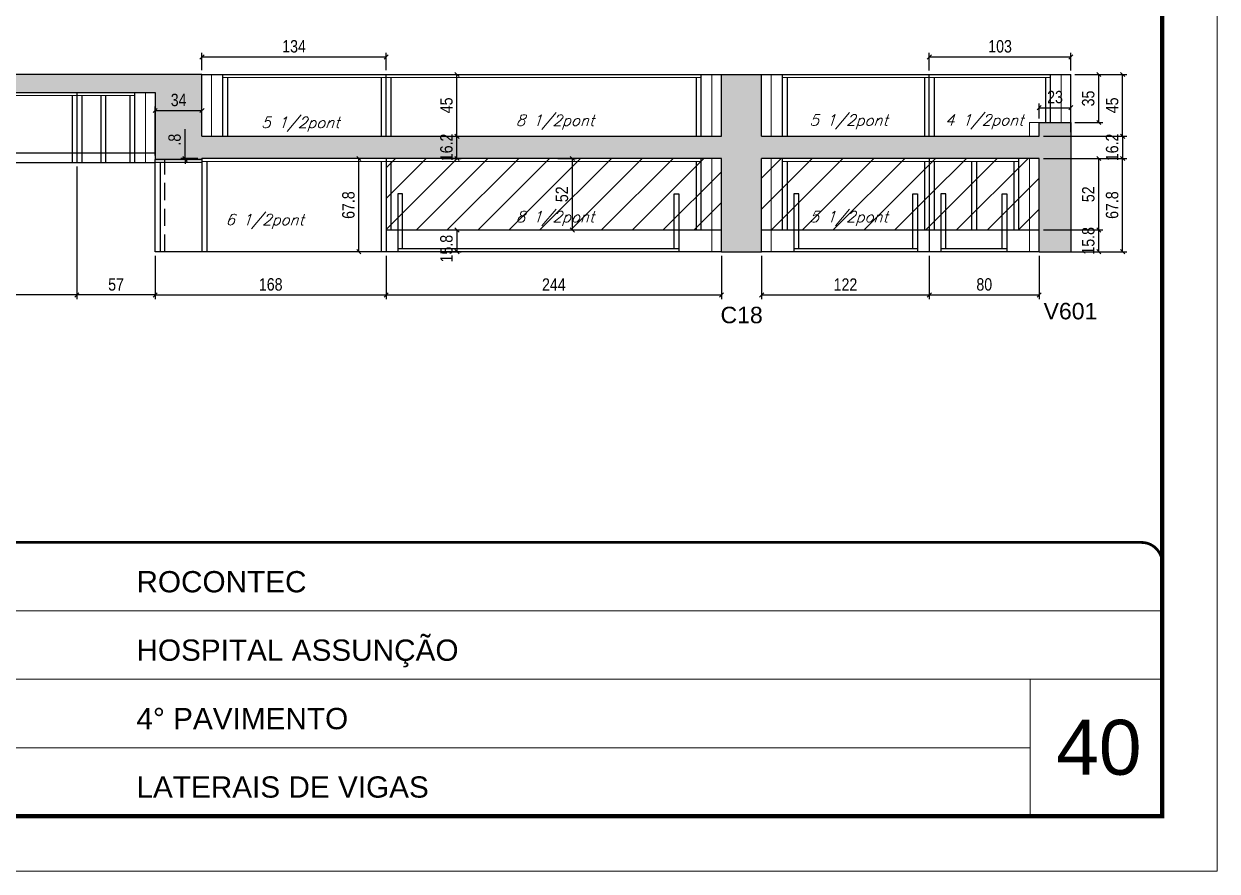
# Model space of a CAD drawing. Extents: x -20960 to -5926, y -2106 to 21915.
# Drawn here: x -6835 to -5967, y 10528 to 11145 of the extents above; entities that cross this region are included whole.
import ezdxf

# ---------------------------------------------------------------- set-up
doc = ezdxf.new("R2010")
doc.units = 0
for name, pattern in [('CONTINUO', [0]), ('DASHED', [0.75, 0.5, -0.25]), ('HIDDEN', [0.375, 0.25, -0.125])]:
    doc.linetypes.add(name, pattern=pattern)
for name, color, linetype in [('5', 5, 'Continuous'), ('COTA', 241, 'Continuous'), ('Painéis', 200, 'Continuous'), ('Reaproveitamento', 251, 'Continuous'), ('SARR_2.2x7', 40, 'Continuous'), ('SARR_3.5x7', 81, 'Continuous'), ('texto', 7, 'Continuous')]:
    doc.layers.add(name, color=color, linetype=linetype)
for name, color, linetype, lineweight in [('CARIMBO', 255, 'Continuous', 9), ('Folhas', 255, 'Continuous', 9), ('Sarr 2.2x7', 40, 'Continuous', 9), ('SARRAFO DE PRESSAO', 251, 'DASHED', 9)]:
    doc.layers.add(name, color=color, linetype=linetype, lineweight=lineweight)
doc.styles.add('ARIAL', font='arial.ttf')
doc.styles.add('COTA TECNICA-50', font='techl___.ttf', dxfattribs={"height": 9})
doc.styles.add('Romans', font='romans.shx')
doc.styles.get("Standard").update_dxf_attribs({"font": 'arial.ttf'})
doc.dimstyles.new('COTA PAINEL-50', dxfattribs={"dimtxt": 9, "dimasz": 3, "dimexe": 3, "dimexo": 3, "dimgap": 3, "dimtad": 1, "dimdec": 1, "dimzin": 12, "dimdsep": 46, "dimtxsty": 'COTA TECNICA-50', "dimblk1": 'OBLIQUE', "dimblk2": 'OBLIQUE', "dimsah": 1, "dimcen": 0.9, "dimclrd": 4, "dimclre": 4, "dimclrt": 240, "dimadec": 1, "dimazin": 3, "dimtfac": 1, "dimtdec": 1, "dimtmove": 0, "dimatfit": 3, "dimfxl": 1, "dimtolj": 1, "dimtzin": 12, "dimarcsym": 0})
pattern_1 = [(45, (-13.5, -4594.3), (-11.22532, 11.22532), [])]

# ---------------------------------------------------------------- blocks, each defined once
blk = doc.blocks.new('9999999999')
at = {"color": 30, "linetype": 'CONTINUO'}
for p, q in [((98564.56, 34379.64), (99583.98, 34379.64)), ((98564.56, 34329.83), (99487.98, 34329.83)), ((99583.98, 34329.83), (99487.98, 34329.83)), ((99487.98, 34329.83), (99487.98, 34230.21)), ((98564.56, 34280.02), (99487.98, 34280.02))]:
    blk.add_line(p, q, dxfattribs=at)
at = {"color": 30, "linetype": 'CONTINUO', "const_width": 2}
blk.add_lwpolyline([(99583.98, 34230.21), (99583.98, 34414.45, 0.414214), (99568.98, 34429.45), (98228.98, 34429.45, 0.414214), (98213.98, 34414.45), (98213.98, 34245.21, 0.414214), (98228.98, 34230.21), (99583.98, 34230.21)], format="xyb", dxfattribs=at)
at = {"layer": 'Folhas'}
blk.add_lwpolyline([(98138.98, 34190.21), (99623.98, 34190.21), (99623.98, 35240.21), (98138.98, 35240.21)], close=True, dxfattribs=at)
at = {"layer": 'Folhas', "color": 30, "const_width": 3}
blk.add_lwpolyline([(98213.98, 34230.21), (99583.98, 34230.21), (99583.98, 35200.21), (98213.98, 35200.21)], close=True, dxfattribs=at)
at = {"color": 7, "linetype": 'Continuous', "ltscale": 5, "style": 'ARIAL'}
for s, height, p in [('ROCONTEC', 15.483, (98837.68, 34393.13)), ('HOSPITAL ASSUNÇÃO', 15.4829, (98837.68, 34343.32)), ('4° PAVIMENTO', 15.4829, (98837.68, 34293.51)), ('LATERAIS DE VIGAS', 15.4829, (98837.68, 34243.7))]:
    blk.add_text(s, height=height, dxfattribs=at).set_placement(p)
blk = doc.blocks.new('_Oblique')
at = {"color": 0, "linetype": 'ByBlock', "lineweight": -2}
blk.add_line((-0.5, -0.5), (0.5, 0.5), dxfattribs=at)
blk = doc.blocks.new('*D1431')
at = {"layer": 'COTA', "color": 4, "lineweight": -2, "transparency": 16777216}
for p, q in [((-6739.62, 10976.1), (-6739.62, 10944.61)), ((-6571.62, 10976.1), (-6571.62, 10944.61)), ((-6739.62, 10947.61), (-6571.62, 10947.61))]:
    blk.add_line(p, q, dxfattribs=at)
at = {"layer": 'Defpoints', "color": 0, "transparency": 16777216}
for p in [(-6739.62, 10979.1), (-6571.62, 10979.1), (-6571.62, 10947.61)]:
    blk.add_point(p, dxfattribs=at)
at = {"layer": 'COTA', "color": 4, "lineweight": -2, "transparency": 16777216, "xscale": 3, "yscale": 3, "zscale": 3, "rotation": 180}
blk.add_blockref('_Oblique', (-6739.62, 10947.61), dxfattribs=at)
at = {"layer": 'COTA', "color": 4, "lineweight": -2, "transparency": 16777216, "xscale": 3, "yscale": 3, "zscale": 3}
blk.add_blockref('_Oblique', (-6571.62, 10947.61), dxfattribs=at)
at = {"layer": 'COTA', "color": 240, "transparency": 16777216, "insert": (-6655.62, 10955.22), "char_height": 9, "attachment_point": 5, "style": 'COTA TECNICA-50'}
blk.add_mtext('\\A1;168', dxfattribs=at)
blk = doc.blocks.new('*D1432')
at = {"layer": 'COTA', "color": 4, "lineweight": -2, "transparency": 16777216}
for p, q in [((-6571.62, 10976.1), (-6571.62, 10944.61)), ((-6327.62, 10976.1), (-6327.62, 10944.61)), ((-6571.62, 10947.61), (-6327.62, 10947.61))]:
    blk.add_line(p, q, dxfattribs=at)
at = {"layer": 'Defpoints', "color": 0, "transparency": 16777216}
for p in [(-6571.62, 10979.1), (-6327.62, 10979.1), (-6327.62, 10947.61)]:
    blk.add_point(p, dxfattribs=at)
at = {"layer": 'COTA', "color": 4, "lineweight": -2, "transparency": 16777216, "xscale": 3, "yscale": 3, "zscale": 3, "rotation": 180}
blk.add_blockref('_Oblique', (-6571.62, 10947.61), dxfattribs=at)
at = {"layer": 'COTA', "color": 4, "lineweight": -2, "transparency": 16777216, "xscale": 3, "yscale": 3, "zscale": 3}
blk.add_blockref('_Oblique', (-6327.62, 10947.61), dxfattribs=at)
at = {"layer": 'COTA', "color": 240, "transparency": 16777216, "insert": (-6449.62, 10955.18), "char_height": 9, "attachment_point": 5, "style": 'COTA TECNICA-50'}
blk.add_mtext('\\A1;244', dxfattribs=at)
blk = doc.blocks.new('*D1433')
at = {"layer": 'COTA', "color": 4, "lineweight": -2, "transparency": 16777216}
for p, q in [((-6298.43, 10976.1), (-6298.43, 10944.61)), ((-6176.43, 10976.1), (-6176.43, 10944.61)), ((-6298.43, 10947.61), (-6176.43, 10947.61))]:
    blk.add_line(p, q, dxfattribs=at)
at = {"layer": 'Defpoints', "color": 0, "transparency": 16777216}
for p in [(-6298.43, 10979.1), (-6176.43, 10979.1), (-6176.43, 10947.61)]:
    blk.add_point(p, dxfattribs=at)
at = {"layer": 'COTA', "color": 4, "lineweight": -2, "transparency": 16777216, "xscale": 3, "yscale": 3, "zscale": 3, "rotation": 180}
blk.add_blockref('_Oblique', (-6298.43, 10947.61), dxfattribs=at)
at = {"layer": 'COTA', "color": 4, "lineweight": -2, "transparency": 16777216, "xscale": 3, "yscale": 3, "zscale": 3}
blk.add_blockref('_Oblique', (-6176.43, 10947.61), dxfattribs=at)
at = {"layer": 'COTA', "color": 240, "transparency": 16777216, "insert": (-6237.43, 10955.17), "char_height": 9, "attachment_point": 5, "style": 'COTA TECNICA-50'}
blk.add_mtext('\\A1;122', dxfattribs=at)
blk = doc.blocks.new('*D1434')
at = {"layer": 'COTA', "color": 4, "lineweight": -2, "transparency": 16777216}
for p, q in [((-6176.43, 10976.1), (-6176.43, 10944.61)), ((-6096.43, 10976.1), (-6096.43, 10944.61)), ((-6176.43, 10947.61), (-6096.43, 10947.61))]:
    blk.add_line(p, q, dxfattribs=at)
at = {"layer": 'Defpoints', "color": 0, "transparency": 16777216}
for p in [(-6176.43, 10979.1), (-6096.43, 10979.1), (-6096.43, 10947.61)]:
    blk.add_point(p, dxfattribs=at)
at = {"layer": 'COTA', "color": 4, "lineweight": -2, "transparency": 16777216, "xscale": 3, "yscale": 3, "zscale": 3, "rotation": 180}
blk.add_blockref('_Oblique', (-6176.43, 10947.61), dxfattribs=at)
at = {"layer": 'COTA', "color": 4, "lineweight": -2, "transparency": 16777216, "xscale": 3, "yscale": 3, "zscale": 3}
blk.add_blockref('_Oblique', (-6096.43, 10947.61), dxfattribs=at)
at = {"layer": 'COTA', "color": 240, "transparency": 16777216, "insert": (-6136.43, 10955.22), "char_height": 9, "attachment_point": 5, "style": 'COTA TECNICA-50'}
blk.add_mtext('\\A1;80', dxfattribs=at)
blk = doc.blocks.new('*D1435')
at = {"layer": 'COTA', "color": 4, "lineweight": -2, "transparency": 16777216}
for p, q in [((-6096.43, 11076.1), (-6096.43, 11086.89)), ((-6096.43, 11083.89), (-6073.43, 11083.89)), ((-6073.43, 11066.1), (-6073.43, 11086.89))]:
    blk.add_line(p, q, dxfattribs=at)
at = {"layer": 'Defpoints', "color": 0, "transparency": 16777216}
for p in [(-6073.43, 11083.89), (-6096.43, 11073.1), (-6073.43, 11063.1)]:
    blk.add_point(p, dxfattribs=at)
at = {"layer": 'COTA', "color": 4, "lineweight": -2, "transparency": 16777216, "xscale": 3, "yscale": 3, "zscale": 3, "rotation": 180}
blk.add_blockref('_Oblique', (-6096.43, 11083.89), dxfattribs=at)
at = {"layer": 'COTA', "color": 4, "lineweight": -2, "transparency": 16777216, "xscale": 3, "yscale": 3, "zscale": 3}
blk.add_blockref('_Oblique', (-6073.43, 11083.89), dxfattribs=at)
at = {"layer": 'COTA', "color": 240, "transparency": 16777216, "insert": (-6084.93, 11091.59), "char_height": 9, "attachment_point": 5, "style": 'COTA TECNICA-50'}
blk.add_mtext('\\A1;23', dxfattribs=at)
blk = doc.blocks.new('*D1436')
at = {"layer": 'COTA', "color": 4, "lineweight": -2, "transparency": 16777216}
for p, q in [((-6093.43, 11046.9), (-6032.76, 11046.9)), ((-6035.76, 10979.1), (-6035.76, 11046.9)), ((-6070.43, 10979.1), (-6032.76, 10979.1))]:
    blk.add_line(p, q, dxfattribs=at)
at = {"layer": 'Defpoints', "color": 0, "transparency": 16777216}
for p in [(-6096.43, 11046.9), (-6035.76, 11046.9), (-6073.43, 10979.1)]:
    blk.add_point(p, dxfattribs=at)
at = {"layer": 'COTA', "color": 4, "lineweight": -2, "transparency": 16777216, "xscale": 3, "yscale": 3, "zscale": 3}
for p, rotation in [((-6035.76, 11046.9), 90), ((-6035.76, 10979.1), 270)]:
    blk.add_blockref('_Oblique', p, dxfattribs=dict(at, rotation=rotation))
at = {"layer": 'COTA', "color": 240, "transparency": 16777216, "insert": (-6043.37, 11013), "char_height": 9, "attachment_point": 5, "rotation": 90, "style": 'COTA TECNICA-50'}
blk.add_mtext('\\A1;67.8', dxfattribs=at)
blk = doc.blocks.new('*D1337')
at = {"layer": 'COTA', "color": 4, "lineweight": -2, "transparency": 16777216}
for p, q in [((-6070.43, 11108.1), (-6032.76, 11108.1)), ((-6035.76, 11063.1), (-6035.76, 11108.1)), ((-6093.43, 11063.1), (-6032.76, 11063.1))]:
    blk.add_line(p, q, dxfattribs=at)
at = {"layer": 'Defpoints', "color": 0, "transparency": 16777216}
for p in [(-6073.43, 11108.1), (-6035.76, 11108.1), (-6096.43, 11063.1)]:
    blk.add_point(p, dxfattribs=at)
at = {"layer": 'COTA', "color": 4, "lineweight": -2, "transparency": 16777216, "xscale": 3, "yscale": 3, "zscale": 3}
for p, rotation in [((-6035.76, 11108.1), 90), ((-6035.76, 11063.1), 270)]:
    blk.add_blockref('_Oblique', p, dxfattribs=dict(at, rotation=rotation))
at = {"layer": 'COTA', "color": 240, "transparency": 16777216, "insert": (-6043.35, 11085.6), "char_height": 9, "attachment_point": 5, "rotation": 90, "style": 'COTA TECNICA-50'}
blk.add_mtext('\\A1;45', dxfattribs=at)
blk = doc.blocks.new('*D1437')
at = {"layer": 'COTA', "color": 4, "lineweight": -2, "transparency": 16777216}
for p, q in [((-6093.43, 11063.1), (-6032.76, 11063.1)), ((-6035.76, 11063.1), (-6035.76, 11046.9)), ((-6093.43, 11046.9), (-6032.76, 11046.9))]:
    blk.add_line(p, q, dxfattribs=at)
at = {"layer": 'Defpoints', "color": 0, "transparency": 16777216}
for p in [(-6096.43, 11063.1), (-6096.43, 11046.9), (-6035.76, 11046.9)]:
    blk.add_point(p, dxfattribs=at)
at = {"layer": 'COTA', "color": 4, "lineweight": -2, "transparency": 16777216, "xscale": 3, "yscale": 3, "zscale": 3}
for p, rotation in [((-6035.76, 11063.1), 90), ((-6035.76, 11046.9), 270)]:
    blk.add_blockref('_Oblique', p, dxfattribs=dict(at, rotation=rotation))
at = {"layer": 'COTA', "color": 240, "transparency": 16777216, "insert": (-6043.35, 11055), "char_height": 9, "attachment_point": 5, "rotation": 90, "style": 'COTA TECNICA-50'}
blk.add_mtext('\\A1;16.2', dxfattribs=at)
blk = doc.blocks.new('*D1338')
at = {"layer": 'COTA', "color": 4, "lineweight": -2, "transparency": 16777216}
for p, q in [((-6739.62, 11049.1), (-6739.62, 11084.79)), ((-6739.62, 11081.79), (-6705.62, 11081.79)), ((-6705.62, 11066.1), (-6705.62, 11084.79))]:
    blk.add_line(p, q, dxfattribs=at)
at = {"layer": 'Defpoints', "color": 0, "transparency": 16777216}
for p in [(-6705.62, 11081.79), (-6705.62, 11063.1), (-6739.62, 11046.1)]:
    blk.add_point(p, dxfattribs=at)
at = {"layer": 'COTA', "color": 4, "lineweight": -2, "transparency": 16777216, "xscale": 3, "yscale": 3, "zscale": 3, "rotation": 180}
blk.add_blockref('_Oblique', (-6739.62, 11081.79), dxfattribs=at)
at = {"layer": 'COTA', "color": 4, "lineweight": -2, "transparency": 16777216, "xscale": 3, "yscale": 3, "zscale": 3}
blk.add_blockref('_Oblique', (-6705.62, 11081.79), dxfattribs=at)
at = {"layer": 'COTA', "color": 240, "transparency": 16777216, "insert": (-6722.62, 11089.49), "char_height": 9, "attachment_point": 5, "style": 'COTA TECNICA-50'}
blk.add_mtext('\\A1;34', dxfattribs=at)
blk = doc.blocks.new('*D1438')
at = {"layer": 'COTA', "color": 4, "lineweight": -2, "transparency": 16777216}
for p, q in [((-6717.93, 11046.9), (-6717.93, 11068.3)), ((-6708.62, 11046.9), (-6720.93, 11046.9)), ((-6708.62, 11046.1), (-6720.93, 11046.1)), ((-6717.93, 11046.1), (-6717.93, 11046.9)), ((-6717.93, 11046.1), (-6717.93, 11043.1))]:
    blk.add_line(p, q, dxfattribs=at)
at = {"layer": 'Defpoints', "color": 0, "transparency": 16777216}
for p in [(-6717.93, 11046.9), (-6705.62, 11046.9), (-6705.62, 11046.1)]:
    blk.add_point(p, dxfattribs=at)
at = {"layer": 'COTA', "color": 4, "lineweight": -2, "transparency": 16777216, "xscale": 3, "yscale": 3, "zscale": 3}
for p, rotation in [((-6717.93, 11046.9), 270), ((-6717.93, 11046.1), 90)]:
    blk.add_blockref('_Oblique', p, dxfattribs=dict(at, rotation=rotation))
at = {"layer": 'COTA', "color": 240, "transparency": 16777216, "insert": (-6725.52, 11060.6), "char_height": 9, "attachment_point": 5, "rotation": 90, "style": 'COTA TECNICA-50'}
blk.add_mtext('\\A1;.8', dxfattribs=at)
blk = doc.blocks.new('*D1439')
at = {"layer": 'COTA', "color": 4, "lineweight": -2, "transparency": 16777216}
for p, q in [((-6705.62, 11111.1), (-6705.62, 11123.82)), ((-6571.62, 11111.1), (-6571.62, 11123.82)), ((-6705.62, 11120.82), (-6571.62, 11120.82))]:
    blk.add_line(p, q, dxfattribs=at)
at = {"layer": 'Defpoints', "color": 0, "transparency": 16777216}
for p in [(-6571.62, 11120.82), (-6705.62, 11108.1), (-6571.62, 11108.1)]:
    blk.add_point(p, dxfattribs=at)
at = {"layer": 'COTA', "color": 4, "lineweight": -2, "transparency": 16777216, "xscale": 3, "yscale": 3, "zscale": 3, "rotation": 180}
blk.add_blockref('_Oblique', (-6705.62, 11120.82), dxfattribs=at)
at = {"layer": 'COTA', "color": 4, "lineweight": -2, "transparency": 16777216, "xscale": 3, "yscale": 3, "zscale": 3}
blk.add_blockref('_Oblique', (-6571.62, 11120.82), dxfattribs=at)
at = {"layer": 'COTA', "color": 240, "transparency": 16777216, "insert": (-6638.62, 11128.52), "char_height": 9, "attachment_point": 5, "style": 'COTA TECNICA-50'}
blk.add_mtext('\\A1;134', dxfattribs=at)
blk = doc.blocks.new('*D1440')
at = {"layer": 'COTA', "color": 4, "lineweight": -2, "transparency": 16777216}
for p, q in [((-6446.62, 11046.9), (-6433.11, 11046.9)), ((-6436.11, 10994.9), (-6436.11, 11046.9)), ((-6446.62, 10994.9), (-6433.11, 10994.9))]:
    blk.add_line(p, q, dxfattribs=at)
at = {"layer": 'Defpoints', "color": 0, "transparency": 16777216}
for p in [(-6449.62, 11046.9), (-6436.11, 11046.9), (-6449.62, 10994.9)]:
    blk.add_point(p, dxfattribs=at)
at = {"layer": 'COTA', "color": 4, "lineweight": -2, "transparency": 16777216, "xscale": 3, "yscale": 3, "zscale": 3}
for p, rotation in [((-6436.11, 11046.9), 90), ((-6436.11, 10994.9), 270)]:
    blk.add_blockref('_Oblique', p, dxfattribs=dict(at, rotation=rotation))
at = {"layer": 'COTA', "color": 240, "transparency": 16777216, "insert": (-6443.71, 11020.9), "char_height": 9, "attachment_point": 5, "rotation": 90, "style": 'COTA TECNICA-50'}
blk.add_mtext('\\A1;52', dxfattribs=at)
blk = doc.blocks.new('*D1441')
at = {"layer": 'COTA', "color": 4, "lineweight": -2, "transparency": 16777216}
for p, q in [((-6520.11, 11046.9), (-6520.11, 11063.1)), ((-6530.62, 11046.9), (-6517.11, 11046.9))]:
    blk.add_line(p, q, dxfattribs=at)
at = {"layer": 'Defpoints', "color": 0, "transparency": 16777216}
for p in [(-6520.11, 11063.1), (-6520.11, 11063.1), (-6533.62, 11046.9)]:
    blk.add_point(p, dxfattribs=at)
at = {"layer": 'COTA', "color": 4, "lineweight": -2, "transparency": 16777216, "xscale": 3, "yscale": 3, "zscale": 3}
for p, rotation in [((-6520.11, 11063.1), 90), ((-6520.11, 11046.9), 270)]:
    blk.add_blockref('_Oblique', p, dxfattribs=dict(at, rotation=rotation))
at = {"layer": 'COTA', "color": 240, "transparency": 16777216, "insert": (-6527.7, 11055), "char_height": 9, "attachment_point": 5, "rotation": 90, "style": 'COTA TECNICA-50'}
blk.add_mtext('\\A1;16.2', dxfattribs=at)
blk = doc.blocks.new('*D1442')
at = {"layer": 'COTA', "color": 4, "lineweight": -2, "transparency": 16777216}
blk.add_line((-6520.11, 11063.1), (-6520.11, 11108.1), dxfattribs=at)
at = {"layer": 'Defpoints', "color": 0, "transparency": 16777216}
for p in [(-6520.11, 11108.1), (-6520.11, 11108.1), (-6520.11, 11063.1)]:
    blk.add_point(p, dxfattribs=at)
at = {"layer": 'COTA', "color": 4, "lineweight": -2, "transparency": 16777216, "xscale": 3, "yscale": 3, "zscale": 3}
for p, rotation in [((-6520.11, 11108.1), 90), ((-6520.11, 11063.1), 270)]:
    blk.add_blockref('_Oblique', p, dxfattribs=dict(at, rotation=rotation))
at = {"layer": 'COTA', "color": 240, "transparency": 16777216, "insert": (-6527.71, 11085.6), "char_height": 9, "attachment_point": 5, "rotation": 90, "style": 'COTA TECNICA-50'}
blk.add_mtext('\\A1;45', dxfattribs=at)
blk = doc.blocks.new('*D1443')
at = {"layer": 'COTA', "color": 4, "lineweight": -2, "transparency": 16777216}
for p, q in [((-6070.43, 11108.1), (-6050.08, 11108.1)), ((-6053.08, 11073.1), (-6053.08, 11108.1)), ((-6070.43, 11073.1), (-6050.08, 11073.1))]:
    blk.add_line(p, q, dxfattribs=at)
at = {"layer": 'Defpoints', "color": 0, "transparency": 16777216}
for p in [(-6073.43, 11108.1), (-6053.08, 11108.1), (-6073.43, 11073.1)]:
    blk.add_point(p, dxfattribs=at)
at = {"layer": 'COTA', "color": 4, "lineweight": -2, "transparency": 16777216, "xscale": 3, "yscale": 3, "zscale": 3}
for p, rotation in [((-6053.08, 11108.1), 90), ((-6053.08, 11073.1), 270)]:
    blk.add_blockref('_Oblique', p, dxfattribs=dict(at, rotation=rotation))
at = {"layer": 'COTA', "color": 240, "transparency": 16777216, "insert": (-6060.77, 11090.6), "char_height": 9, "attachment_point": 5, "rotation": 90, "style": 'COTA TECNICA-50'}
blk.add_mtext('\\A1;35', dxfattribs=at)
blk = doc.blocks.new('*D1446')
at = {"layer": 'COTA', "color": 4, "lineweight": -2, "transparency": 16777216}
for p, q in [((-6796.62, 11041.1), (-6796.62, 10944.61)), ((-6739.62, 10976.1), (-6739.62, 10944.61)), ((-6739.62, 10947.61), (-6796.62, 10947.61))]:
    blk.add_line(p, q, dxfattribs=at)
at = {"layer": 'Defpoints', "color": 0, "transparency": 16777216}
for p in [(-6796.62, 11044.1), (-6739.62, 10979.1), (-6796.62, 10947.61)]:
    blk.add_point(p, dxfattribs=at)
at = {"layer": 'COTA', "color": 4, "lineweight": -2, "transparency": 16777216, "xscale": 3, "yscale": 3, "zscale": 3, "rotation": 180}
blk.add_blockref('_Oblique', (-6796.62, 10947.61), dxfattribs=at)
at = {"layer": 'COTA', "color": 4, "lineweight": -2, "transparency": 16777216, "xscale": 3, "yscale": 3, "zscale": 3}
blk.add_blockref('_Oblique', (-6739.62, 10947.61), dxfattribs=at)
at = {"layer": 'COTA', "color": 240, "transparency": 16777216, "insert": (-6768.12, 10955.21), "char_height": 9, "attachment_point": 5, "style": 'COTA TECNICA-50'}
blk.add_mtext('\\A1;57', dxfattribs=at)
blk = doc.blocks.new('*D1447')
at = {"layer": 'COTA', "color": 4, "lineweight": -2, "transparency": 16777216}
for p, q in [((-7040.62, 11041.1), (-7040.62, 10944.61)), ((-6796.62, 11041.1), (-6796.62, 10944.61)), ((-6796.62, 10947.61), (-7040.62, 10947.61))]:
    blk.add_line(p, q, dxfattribs=at)
at = {"layer": 'Defpoints', "color": 0, "transparency": 16777216}
for p in [(-7040.62, 11044.1), (-6796.62, 11044.1), (-7040.62, 10947.61)]:
    blk.add_point(p, dxfattribs=at)
at = {"layer": 'COTA', "color": 4, "lineweight": -2, "transparency": 16777216, "xscale": 3, "yscale": 3, "zscale": 3, "rotation": 180}
blk.add_blockref('_Oblique', (-7040.62, 10947.61), dxfattribs=at)
at = {"layer": 'COTA', "color": 4, "lineweight": -2, "transparency": 16777216, "xscale": 3, "yscale": 3, "zscale": 3}
blk.add_blockref('_Oblique', (-6796.62, 10947.61), dxfattribs=at)
at = {"layer": 'COTA', "color": 240, "transparency": 16777216, "insert": (-6918.62, 10955.18), "char_height": 9, "attachment_point": 5, "style": 'COTA TECNICA-50'}
blk.add_mtext('\\A1;244', dxfattribs=at)
blk = doc.blocks.new('*D1448')
at = {"layer": 'COTA', "color": 4, "lineweight": -2, "transparency": 16777216}
for p, q in [((-6176.43, 11111.01), (-6176.43, 11123.82)), ((-6073.43, 11111.01), (-6073.43, 11123.82)), ((-6176.43, 11120.82), (-6073.43, 11120.82))]:
    blk.add_line(p, q, dxfattribs=at)
at = {"layer": 'Defpoints', "color": 0, "transparency": 16777216}
for p in [(-6073.43, 11120.82), (-6176.43, 11108.01), (-6073.43, 11108.01)]:
    blk.add_point(p, dxfattribs=at)
at = {"layer": 'COTA', "color": 4, "lineweight": -2, "transparency": 16777216, "xscale": 3, "yscale": 3, "zscale": 3, "rotation": 180}
blk.add_blockref('_Oblique', (-6176.43, 11120.82), dxfattribs=at)
at = {"layer": 'COTA', "color": 4, "lineweight": -2, "transparency": 16777216, "xscale": 3, "yscale": 3, "zscale": 3}
blk.add_blockref('_Oblique', (-6073.43, 11120.82), dxfattribs=at)
at = {"layer": 'COTA', "color": 240, "transparency": 16777216, "insert": (-6124.93, 11128.52), "char_height": 9, "attachment_point": 5, "style": 'COTA TECNICA-50'}
blk.add_mtext('\\A1;103', dxfattribs=at)
blk = doc.blocks.new('*D1340')
at = {"layer": 'COTA', "color": 4, "lineweight": -2, "transparency": 16777216}
for p, q in [((-6530.62, 10994.9), (-6517.11, 10994.9)), ((-6520.11, 10994.9), (-6520.11, 10979.1)), ((-6530.62, 10979.1), (-6517.11, 10979.1))]:
    blk.add_line(p, q, dxfattribs=at)
at = {"layer": 'Defpoints', "color": 0, "transparency": 16777216}
for p in [(-6533.62, 10994.9), (-6533.62, 10979.1), (-6520.11, 10979.1)]:
    blk.add_point(p, dxfattribs=at)
at = {"layer": 'COTA', "color": 4, "lineweight": -2, "transparency": 16777216, "xscale": 3, "yscale": 3, "zscale": 3}
for p, rotation in [((-6520.11, 10994.9), 90), ((-6520.11, 10979.1), 270)]:
    blk.add_blockref('_Oblique', p, dxfattribs=dict(at, rotation=rotation))
at = {"layer": 'COTA', "color": 240, "transparency": 16777216, "insert": (-6527.73, 10981.3), "char_height": 9, "attachment_point": 5, "rotation": 90, "style": 'COTA TECNICA-50'}
blk.add_mtext('\\A1;15.8', dxfattribs=at)
blk = doc.blocks.new('*D1451')
at = {"layer": 'COTA', "color": 4, "lineweight": -2, "transparency": 16777216}
for p, q in [((-6093.43, 11046.9), (-6050.08, 11046.9)), ((-6053.08, 10994.9), (-6053.08, 11046.9)), ((-6093.43, 10994.9), (-6050.08, 10994.9))]:
    blk.add_line(p, q, dxfattribs=at)
at = {"layer": 'Defpoints', "color": 0, "transparency": 16777216}
for p in [(-6096.43, 11046.9), (-6053.08, 11046.9), (-6096.43, 10994.9)]:
    blk.add_point(p, dxfattribs=at)
at = {"layer": 'COTA', "color": 4, "lineweight": -2, "transparency": 16777216, "xscale": 3, "yscale": 3, "zscale": 3}
for p, rotation in [((-6053.08, 11046.9), 90), ((-6053.08, 10994.9), 270)]:
    blk.add_blockref('_Oblique', p, dxfattribs=dict(at, rotation=rotation))
at = {"layer": 'COTA', "color": 240, "transparency": 16777216, "insert": (-6060.68, 11020.9), "char_height": 9, "attachment_point": 5, "rotation": 90, "style": 'COTA TECNICA-50'}
blk.add_mtext('\\A1;52', dxfattribs=at)
blk = doc.blocks.new('*D1452')
at = {"layer": 'COTA', "color": 4, "lineweight": -2, "transparency": 16777216}
for p, q in [((-6093.43, 10994.9), (-6050.08, 10994.9)), ((-6053.08, 10979.1), (-6053.08, 10994.9)), ((-6093.43, 10979.1), (-6050.08, 10979.1))]:
    blk.add_line(p, q, dxfattribs=at)
at = {"layer": 'Defpoints', "color": 0, "transparency": 16777216}
for p in [(-6096.43, 10994.9), (-6053.08, 10994.9), (-6096.43, 10979.1)]:
    blk.add_point(p, dxfattribs=at)
at = {"layer": 'COTA', "color": 4, "lineweight": -2, "transparency": 16777216, "xscale": 3, "yscale": 3, "zscale": 3}
for p, rotation in [((-6053.08, 10994.9), 90), ((-6053.08, 10979.1), 270)]:
    blk.add_blockref('_Oblique', p, dxfattribs=dict(at, rotation=rotation))
at = {"layer": 'COTA', "color": 240, "transparency": 16777216, "insert": (-6060.7, 10987), "char_height": 9, "attachment_point": 5, "rotation": 90, "style": 'COTA TECNICA-50'}
blk.add_mtext('\\A1;15.8', dxfattribs=at)
blk = doc.blocks.new('*D1455')
at = {"layer": 'COTA', "color": 4, "lineweight": -2, "transparency": 16777216}
for p, q in [((-6574.62, 11046.9), (-6594.42, 11046.9)), ((-6591.42, 10979.1), (-6591.42, 11046.9)), ((-6574.62, 10979.1), (-6594.42, 10979.1))]:
    blk.add_line(p, q, dxfattribs=at)
at = {"layer": 'Defpoints', "color": 0, "transparency": 16777216}
for p in [(-6591.42, 11046.9), (-6571.62, 11046.9), (-6571.62, 10979.1)]:
    blk.add_point(p, dxfattribs=at)
at = {"layer": 'COTA', "color": 4, "lineweight": -2, "transparency": 16777216, "xscale": 3, "yscale": 3, "zscale": 3}
for p, rotation in [((-6591.42, 11046.9), 90), ((-6591.42, 10979.1), 270)]:
    blk.add_blockref('_Oblique', p, dxfattribs=dict(at, rotation=rotation))
at = {"layer": 'COTA', "color": 240, "transparency": 16777216, "insert": (-6599.03, 11013), "char_height": 9, "attachment_point": 5, "rotation": 90, "style": 'COTA TECNICA-50'}
blk.add_mtext('\\A1;67.8', dxfattribs=at)

msp = doc.modelspace()

# ---------------------------------------------------------------- hatches: boundary and pattern name
at = {"layer": 'COTA', "linetype": 'ByBlock'}
h = msp.add_hatch(dxfattribs=at)
h.set_pattern_fill('AR-CONC', color=256, scale=0.03)
h.set_pattern_definition([(50, (-13.5, -4594.3004), (5.4655401, -0.4781726), [0.5715, -6.2865]), (355, (-13.5, -4594.3004), (-1.0573026, 5.7317054), [0.4572, -5.0292175]), (100.451445, (-13.0445, -4594.3403), (4.4082374, 5.2535326), [0.4857003, -5.3427073]), (46.1842, (-13.5, -4592.7764), (8.1323712, -1.2612698), [0.85725, -9.42975]), (96.63556, (-12.822, -4592.8815), (7.122124, 7.4227837), [0.7285507, -8.0140682]), (351.18415, (-13.5, -4592.7764), (7.122124, 7.4227837), [0.685799, -7.543792]), (21, (-12.738, -4593.1574), (4.5484317, -3.067956), [0.5715, -6.2865]), (326, (-12.738, -4593.1574), (1.8540609, 5.525639), [0.4572, -5.0292]), (71.451445, (-12.359, -4593.413), (6.4024926, 2.457683), [0.4857003, -5.3426981]), (37.5, (-13.5, -4594.3004), (0.0926581, 2.53665117), [0, -4.96824, 0, -5.1054, 0, -5.04825]), (7.5, (-13.5, -4594.3004), (2.00458988, 3.00541724), [0, -2.91084, 0, -4.85394, 0, -1.92405]), (327.5, (-15.1993, -4594.3004), (4.06771786, -0.17186232), [0, -1.905, 0, -5.9436, 0, -7.8867]), (317.5, (-15.9613, -4594.3004), (4.44387544, 0.7627947), [0, -2.4765, 0, -3.94716, 0, -5.6007])])
h.paths.add_polyline_path([(-6327.62, 11063.1), (-6705.62, 11063.1), (-6705.62, 11108.1), (-7040.62, 11108.1), (-7040.62, 11094.9), (-6739.62, 11094.9), (-6739.62, 11044.1), (-6705.62, 11044.1), (-6705.62, 11046.9), (-6327.62, 11046.9), (-6327.62, 10979.1), (-6298.43, 10979.1), (-6298.43, 11046.9), (-6096.43, 11046.9), (-6096.43, 10979.1), (-6073.43, 10979.1), (-6073.43, 11073.1), (-6096.43, 11073.1), (-6096.43, 11063.1), (-6298.43, 11063.1), (-6298.43, 11108.1), (-6327.62, 11108.1)])
at = {"layer": 'Reaproveitamento'}
h = msp.add_hatch(dxfattribs=at)
h.set_pattern_fill('ANSI31', color=256, scale=5)
h.set_pattern_definition([(45, (-1260.018, -4729.342), (-11.22532, 11.22532), [])])
h.paths.add_polyline_path([(-6571.62, 11046.9), (-6571.62, 10994.9), (-6327.62, 10994.9), (-6327.62, 11046.9)])
h = msp.add_hatch(dxfattribs=at)
h.set_pattern_fill('ANSI31', color=256, scale=5)
h.set_pattern_definition(pattern_1)
h.paths.add_polyline_path([(-6298.43, 11046.9), (-6298.43, 10994.9), (-6176.43, 10994.9), (-6176.43, 11046.9)])
h = msp.add_hatch(dxfattribs=at)
h.set_pattern_fill('ANSI31', color=256, scale=5)
h.set_pattern_definition(pattern_1)
h.paths.add_polyline_path([(-6176.43, 10994.9), (-6096.43, 10994.9), (-6096.43, 11046.9), (-6176.43, 11046.9)])

# ---------------------------------------------------------------- linework, layer by layer
at = {"layer": 'COTA', "linetype": 'ByBlock'}
for p, q in [((-6705.62, 11108.1), (-7040.62, 11108.1)), ((-6073.43, 11073.1), (-6073.43, 10979.1)), ((-6327.62, 10979.1), (-6298.43, 10979.1)), ((-6096.43, 10979.1), (-6073.43, 10979.1))]:
    msp.add_line(p, q, dxfattribs=at)
at = {"layer": 'Painéis'}
for p, q in [((-6705.62, 11108.1), (-6327.62, 11108.1)), ((-6705.62, 11108.01), (-6705.62, 11108.1)), ((-6705.62, 11063.1), (-6705.62, 11108.01)), ((-6571.62, 11063.1), (-6571.62, 11108.01)), ((-6327.62, 11108.1), (-6298.43, 11108.1)), ((-6327.62, 11063.1), (-6327.62, 11108.01)), ((-6298.43, 11108.1), (-6073.43, 11108.1)), ((-6298.43, 11063.1), (-6298.43, 11108.01)), ((-6176.43, 11063.1), (-6176.43, 11108.01)), ((-6073.43, 11073.1), (-6073.43, 11108.01)), ((-7040.62, 11094.9), (-6739.62, 11094.9)), ((-6739.62, 11094.9), (-6739.62, 11046.1)), ((-6096.43, 11073.1), (-6073.43, 11073.1)), ((-6096.43, 11063.1), (-6096.43, 11073.1)), ((-6705.62, 11063.1), (-6327.62, 11063.1)), ((-6298.43, 11063.1), (-6096.43, 11063.1)), ((-7040.62, 11051.1), (-6739.62, 11051.1)), ((-7040.62, 11044.1), (-6739.62, 11044.1)), ((-6739.62, 10979.1), (-6739.62, 11046.1)), ((-6705.62, 11046.1), (-6739.62, 11046.1)), ((-6705.62, 11046.1), (-6705.62, 11046.9)), ((-6327.62, 11046.9), (-6705.62, 11046.9)), ((-6327.62, 10979.1), (-6327.62, 11046.9)), ((-6298.43, 10979.1), (-6298.43, 11046.9)), ((-6096.43, 11046.9), (-6298.43, 11046.9)), ((-6096.43, 10979.1), (-6096.43, 11046.9)), ((-6571.62, 10994.9), (-6327.62, 10994.9)), ((-6298.43, 10994.9), (-6096.43, 10994.9)), ((-6327.62, 10979.1), (-6739.62, 10979.1)), ((-6096.43, 10979.1), (-6298.43, 10979.1))]:
    msp.add_line(p, q, dxfattribs=at)
at = {"layer": 'Painéis', "ltscale": 25}
for p, q in [((-6796.62, 11094.9), (-6796.62, 11044.1)), ((-6571.62, 11046.9), (-6571.62, 10994.9)), ((-6571.62, 11046.9), (-6571.62, 10979.1)), ((-6176.43, 11046.9), (-6176.43, 10994.9)), ((-6176.43, 11046.9), (-6176.43, 10979.1))]:
    msp.add_line(p, q, dxfattribs=at)
at = {"layer": 'Sarr 2.2x7'}
for p, q in [((-6698.62, 11063.1), (-6698.62, 11108.01)), ((-6690.62, 11105.81), (-6571.62, 11105.81)), ((-6342.62, 11105.81), (-6571.62, 11105.81)), ((-6334.62, 11063.1), (-6334.62, 11108.01)), ((-6291.43, 11063.1), (-6291.43, 11108.01)), ((-6283.43, 11105.81), (-6176.43, 11105.81)), ((-6088.43, 11105.81), (-6176.43, 11105.81)), ((-6080.43, 11073.1), (-6080.43, 11108.01)), ((-7025.62, 11092.7), (-6796.62, 11092.7)), ((-6796.62, 11092.7), (-6754.62, 11092.7)), ((-6746.62, 11094.9), (-6746.62, 11044.1)), ((-6103.43, 11063.1), (-6103.43, 11073.1)), ((-6103.43, 11073.1), (-6096.43, 11073.1)), ((-6739.62, 11043.9), (-6705.62, 11043.9)), ((-6705.62, 11044.7), (-6571.62, 11044.7)), ((-6342.62, 11044.7), (-6571.62, 11044.7)), ((-6334.62, 10979.1), (-6334.62, 11046.9)), ((-6291.43, 10994.9), (-6291.43, 11046.9)), ((-6283.43, 11044.7), (-6176.43, 11044.7)), ((-6111.43, 11044.7), (-6176.43, 11044.7)), ((-6103.43, 10994.9), (-6103.43, 11046.9)), ((-6291.43, 10979.1), (-6291.43, 10994.9)), ((-6103.43, 10979.1), (-6103.43, 10994.9))]:
    msp.add_line(p, q, dxfattribs=at)
at = {"layer": 'SARR_2.2x7', "linetype": 'HIDDEN', "ltscale": 50}
msp.add_line((-6732.62, 10979.1), (-6732.62, 11046.1), dxfattribs=at)
at = {"layer": 'SARR_2.2x7', "linetype": 'Continuous'}
for p, q in [((-6563.12, 10981.3), (-6358.58, 10981.3)), ((-6274.93, 10981.3), (-6184.93, 10981.3)), ((-6167.93, 10981.3), (-6119.93, 10981.3))]:
    msp.add_line(p, q, dxfattribs=at)
at = {"layer": 'SARR_3.5x7'}
for p, q in [((-6690.62, 11108.01), (-6690.62, 11063.1)), ((-6687.12, 11105.81), (-6687.12, 11063.1)), ((-6575.12, 11105.81), (-6575.12, 11063.1)), ((-6568.12, 11105.81), (-6568.12, 11063.1)), ((-6346.12, 11105.81), (-6346.12, 11063.1)), ((-6342.62, 11108.1), (-6342.62, 11063.1)), ((-6283.43, 11108.01), (-6283.43, 11063.1)), ((-6279.93, 11105.81), (-6279.93, 11063.1)), ((-6179.93, 11105.81), (-6179.93, 11063.1)), ((-6172.93, 11105.81), (-6172.93, 11063.1)), ((-6091.93, 11105.81), (-6091.93, 11073.1)), ((-6088.43, 11108.1), (-6088.43, 11073.1)), ((-6800.12, 11092.7), (-6800.12, 11044.1)), ((-6793.12, 11092.7), (-6793.12, 11044.1)), ((-6779.33, 11092.7), (-6779.33, 11044.1)), ((-6775.83, 11092.7), (-6775.83, 11044.1)), ((-6758.12, 11092.7), (-6758.12, 11044.1)), ((-6754.62, 11094.9), (-6754.62, 11044.1)), ((-6736.12, 11043.9), (-6736.12, 10979.1)), ((-6705.62, 11046.9), (-6705.62, 10979.1)), ((-6702.12, 11044.7), (-6702.12, 10979.1)), ((-6575.12, 11044.7), (-6575.12, 10979.1)), ((-6568.12, 11044.7), (-6568.12, 10994.9)), ((-6346.12, 11044.7), (-6346.12, 10994.9)), ((-6342.62, 11046.9), (-6342.62, 10994.9)), ((-6283.43, 11046.9), (-6283.43, 10994.9)), ((-6279.93, 11044.7), (-6279.93, 10994.9)), ((-6179.93, 11044.7), (-6179.93, 10994.9)), ((-6172.93, 11044.7), (-6172.93, 10994.9)), ((-6145.68, 11044.7), (-6145.68, 10994.9)), ((-6142.18, 11044.7), (-6142.18, 10994.9)), ((-6114.93, 11044.7), (-6114.93, 10994.9)), ((-6111.43, 11046.9), (-6111.43, 10994.9))]:
    msp.add_line(p, q, dxfattribs=at)
for points in [[(-6559.62, 10981.3), (-6559.62, 11021.3), (-6563.12, 11021.3), (-6563.12, 10979.1)], [(-6362.08, 10981.3), (-6362.08, 11021.3), (-6358.58, 11021.3), (-6358.58, 10979.1)], [(-6271.43, 10981.3), (-6271.43, 11021.3), (-6274.93, 11021.3), (-6274.93, 10979.1)], [(-6188.43, 10981.3), (-6188.43, 11021.3), (-6184.93, 11021.3), (-6184.93, 10979.1)], [(-6164.43, 10981.3), (-6164.43, 11021.3), (-6167.93, 11021.3), (-6167.93, 10979.1)], [(-6123.43, 10981.3), (-6123.43, 11021.3), (-6119.93, 11021.3), (-6119.93, 10979.1)]]:
    msp.add_lwpolyline(points, dxfattribs=at)

# ---------------------------------------------------------------- block references
at = {"layer": 'SARRAFO DE PRESSAO', "color": 6, "linetype": 'ByBlock'}
msp.add_blockref('9999999999', (-105590.98, -23661.99), dxfattribs=at)

# ---------------------------------------------------------------- texts
at = {"layer": '5', "linetype": 'Continuous'}
for s, p in [('V601', (-6093.28, 10929.85)), ('C18', (-6328.35, 10927.02))]:
    msp.add_text(s, height=12, rotation=0.00004, dxfattribs=at).set_placement(p)
at = {"layer": 'CARIMBO', "style": 'ARIAL'}
msp.add_text('40', height=40, dxfattribs=at).set_placement((-6084.14, 10598.36))
at = {"layer": 'texto', "color": 2, "char_height": 8, "attachment_point": 5, "style": 'Romans'}
for s, insert in [('{\\Q19;\\C256;5 1/2pont}', (-6634.05, 11071.83)), ('{\\Q19;\\C256;8 1/2pont}', (-6448.73, 11073.43)), ('{\\Q19;\\C256;5 1/2pont}', (-6235.12, 11073.54)), ('{\\Q19;\\C256;4 1/2pont}', (-6136.45, 11073.69)), ('{\\Q19;\\C256;8 1/2pont}', (-6448.73, 11003.23)), ('{\\Q19;\\C256;5 1/2pont}', (-6235.12, 11003.23)), ('{\\Q19;\\C256;6 1/2pont}', (-6659.98, 11001.17))]:
    msp.add_mtext(s, dxfattribs=dict(at, insert=insert))

# ---------------------------------------------------------------- dimensions: what is measured, and where the dimension line sits
at = {"layer": 'COTA'}
for base, p1, p2, picture, middle in [((-6571.62, 11120.82), (-6705.62, 11108.1), (-6571.62, 11108.1), '*D1439', (-6638.62, 11128.52)), ((-6073.43, 11120.82), (-6176.43, 11108.01), (-6073.43, 11108.01), '*D1448', (-6124.93, 11128.52)), ((-6073.43, 11083.89), (-6096.43, 11073.1), (-6073.43, 11063.1), '*D1435', (-6084.93, 11091.59)), ((-6705.62, 11081.79), (-6739.62, 11046.1), (-6705.62, 11063.1), '*D1338', (-6722.62, 11089.49)), ((-6796.62, 10947.61), (-6739.62, 10979.1), (-6796.62, 11044.1), '*D1446', (-6768.12, 10955.21)), ((-6571.62, 10947.61), (-6739.62, 10979.1), (-6571.62, 10979.1), '*D1431', (-6655.62, 10955.22)), ((-6327.62, 10947.61), (-6571.62, 10979.1), (-6327.62, 10979.1), '*D1432', (-6449.62, 10955.18)), ((-6176.43, 10947.61), (-6298.43, 10979.1), (-6176.43, 10979.1), '*D1433', (-6237.43, 10955.17)), ((-6096.43, 10947.61), (-6176.43, 10979.1), (-6096.43, 10979.1), '*D1434', (-6136.43, 10955.22))]:
    dim = msp.add_linear_dim(base=base, p1=p1, p2=p2, dimstyle='COTA PAINEL-50', dxfattribs=at)
    dim.commit()
    dim.dimension.update_dxf_attribs({"geometry": picture, "text_midpoint": middle})
dim = msp.add_linear_dim(base=(-6520.11, 11108.1), p1=(-6520.11, 11063.1), p2=(-6520.11, 11108.1), angle=90, dimstyle='COTA PAINEL-50', override={"dimtmove": 1}, dxfattribs=at)
dim.commit()
dim.dimension.update_dxf_attribs({"geometry": '*D1442', "text_midpoint": (-6527.71, 11085.6)})
for base, p1, p2, picture, middle in [((-6035.76, 11108.1), (-6096.43, 11063.1), (-6073.43, 11108.1), '*D1337', (-6043.35, 11085.6)), ((-6053.08, 11108.1), (-6073.43, 11073.1), (-6073.43, 11108.1), '*D1443', (-6060.77, 11090.6)), ((-6717.93, 11046.9), (-6705.62, 11046.1), (-6705.62, 11046.9), '*D1438', (-6725.52, 11060.6)), ((-6591.42, 11046.9), (-6571.62, 10979.1), (-6571.62, 11046.9), '*D1455', (-6599.03, 11013)), ((-6436.11, 11046.9), (-6449.62, 10994.9), (-6449.62, 11046.9), '*D1440', (-6443.71, 11020.9)), ((-6035.76, 11046.9), (-6073.43, 10979.1), (-6096.43, 11046.9), '*D1436', (-6043.37, 11013)), ((-6053.08, 11046.9), (-6096.43, 10994.9), (-6096.43, 11046.9), '*D1451', (-6060.68, 11020.9))]:
    dim = msp.add_linear_dim(base=base, p1=p1, p2=p2, angle=90, dimstyle='COTA PAINEL-50', dxfattribs=at)
    dim.commit()
    dim.dimension.update_dxf_attribs({"geometry": picture, "text_midpoint": middle})
dim = msp.add_linear_dim(base=(-6520.11, 11063.1), p1=(-6533.62, 11046.9), p2=(-6520.11, 11063.1), angle=90, dimstyle='COTA PAINEL-50', override={"dimtmove": 1}, dxfattribs=at)
dim.commit()
dim.dimension.update_dxf_attribs({"geometry": '*D1441', "text_midpoint": (-6520.11, 11055), "dimtype": 160})
for base, p1, p2, picture, middle in [((-6035.76, 11046.9), (-6096.43, 11063.1), (-6096.43, 11046.9), '*D1437', (-6035.76, 11055)), ((-6520.11, 10979.1), (-6533.62, 10994.9), (-6533.62, 10979.1), '*D1340', (-6520.11, 10981.3)), ((-6053.08, 10994.9), (-6096.43, 10979.1), (-6096.43, 10994.9), '*D1452', (-6053.08, 10987))]:
    dim = msp.add_linear_dim(base=base, p1=p1, p2=p2, angle=90, dimstyle='COTA PAINEL-50', dxfattribs=at)
    dim.commit()
    dim.dimension.update_dxf_attribs({"geometry": picture, "text_midpoint": middle, "dimtype": 160})
dim = msp.add_linear_dim(base=(-7040.62, 10947.61), p1=(-6796.62, 11044.1), p2=(-7040.62, 11044.1), dimstyle='COTA PAINEL-50', override={"dimtmove": 1}, dxfattribs=at)
dim.commit()
dim.dimension.update_dxf_attribs({"geometry": '*D1447', "text_midpoint": (-6918.62, 10955.18)})

doc.saveas('drawing.dxf')
